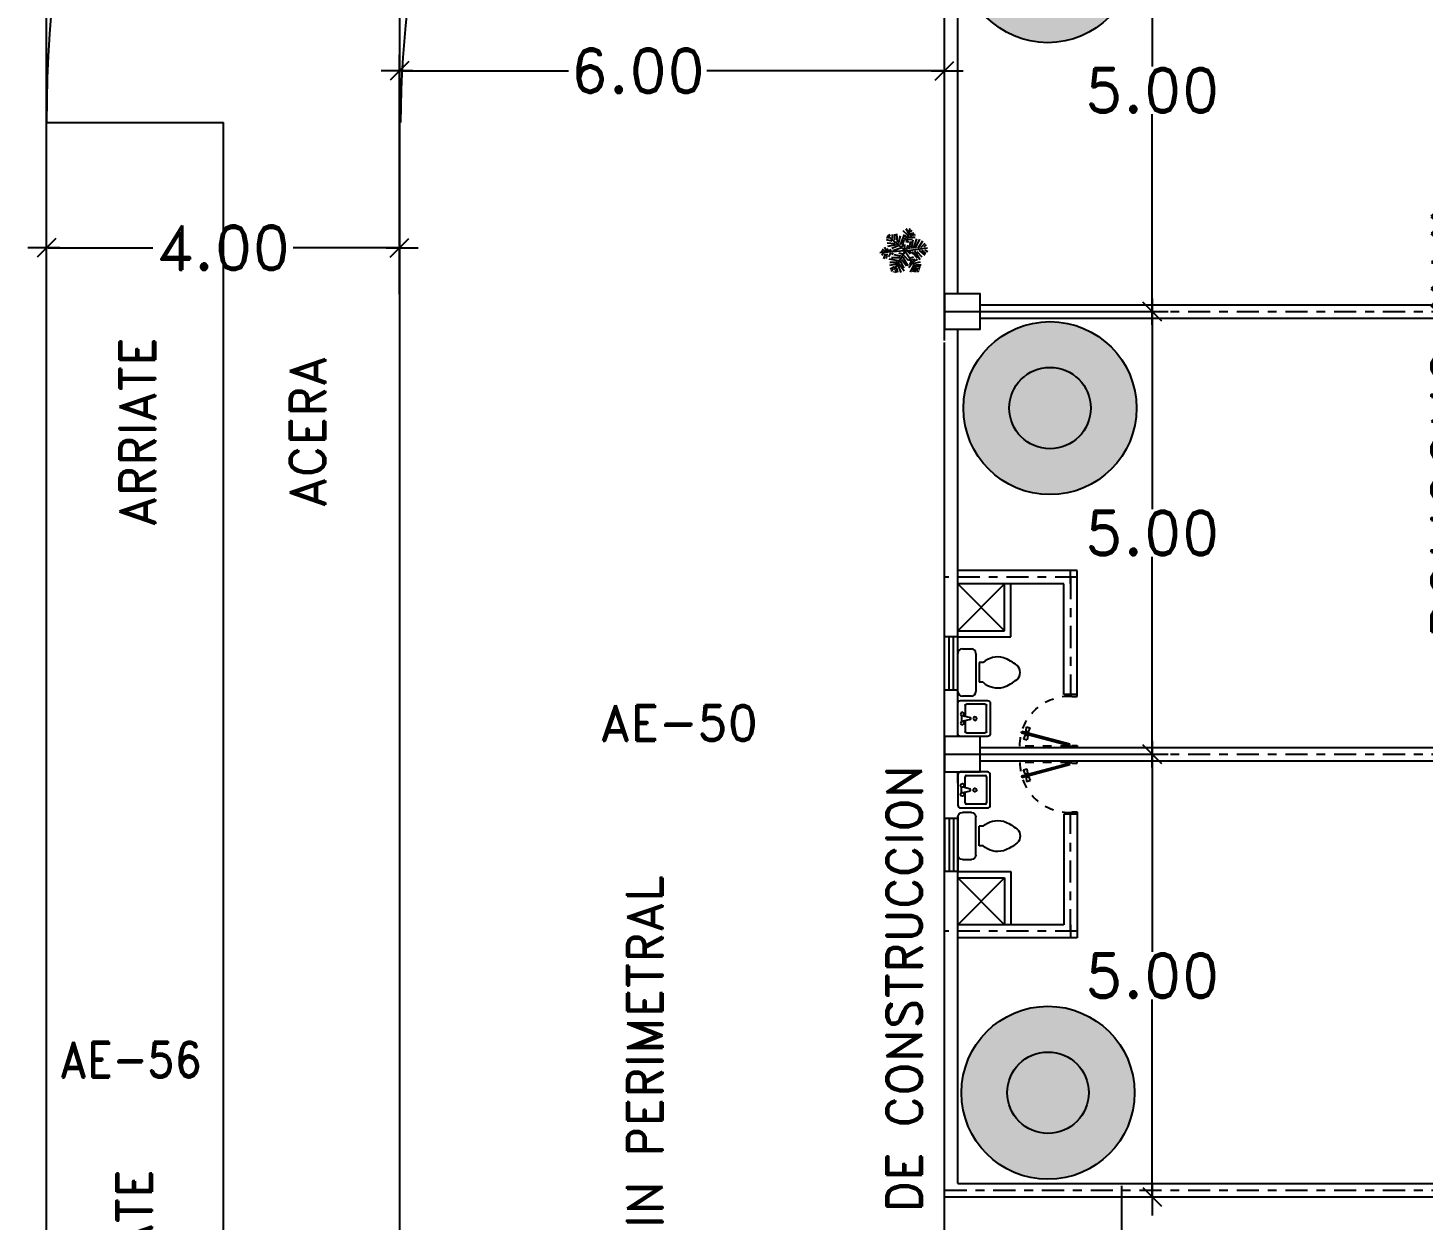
# Model space of a CAD drawing. Header units: millimetres. Extents: x 1590 to 1932, y -48 to 167.
# Drawn here: x 1620.38 to 1636.14, y 28.4 to 41.87 of the extents above; entities that cross this region are included whole.
import ezdxf
from ezdxf.enums import TextEntityAlignment as Align

# ---------------------------------------------------------------- set-up
doc = ezdxf.new("R2010")
doc.units = ezdxf.units.MM
doc.header["$LTSCALE"] = 0.1
doc.header["$MEASUREMENT"] = 0
doc.header["$PDMODE"] = 35
doc.header["$PDSIZE"] = 0.75
doc.linetypes.add('CENTERX2', pattern=[4, 2.5, -0.5, 0.5, -0.5])
doc.linetypes.add('HIDDEN2', pattern=[0.1875, 0.125, -0.0625])
doc.layers.get('0').update_dxf_attribs({"linetype": 'CONTINUOUS'})
doc.layers.get('DEFPOINTS').update_dxf_attribs({"linetype": 'CONTINUOUS'})
for name, color, linetype in [('A-FURN-PLNT', 1, 'CONTINUOUS'), ('C-PRKG-CARS', 1, 'CONTINUOUS'), ('CALLES', 3, 'CONTINUOUS'), ('CAMARAS', 253, 'CONTINUOUS'), ('P-FIXT', 1, 'CONTINUOUS'), ('PARED', 4, 'CONTINUOUS'), ('TERRENO', 4, 'CONTINUOUS'), ('TEXT', 3, 'CONTINUOUS')]:
    doc.layers.add(name, color=color, linetype=linetype)
doc.styles.add('ATT', font='txt')
doc.styles.add('ROMAND', font='romand.shx')
doc.dimstyles.new('URBA', dxfattribs={"dimtxt": 20, "dimasz": 0.5, "dimexe": 1.25, "dimexo": 0.63, "dimgap": 0.63, "dimtad": 0, "dimtih": 1, "dimtoh": 1, "dimzin": 1, "dimdsep": 46, "dimtxsty": 'ROMAND', "dimcen": 2.5, "dimclrd": 1, "dimclre": 1, "dimclrt": 3, "dimadec": 0, "dimazin": 0, "dimtfac": 1, "dimtmove": 0, "dimatfit": 3, "dimfxl": 1, "dimtvp": 1, "dimtolj": 1, "dimtzin": 1, "dimarcsym": 0})

# ---------------------------------------------------------------- blocks, each defined once
blk = doc.blocks.new('UTP1$0$DIMBLOCK')
at = {"color": 1}
blk.add_line((-7.5, 0), (10.5, 0), dxfattribs=at)
at = {"color": 4}
blk.add_line((-5.25, -5.25), (5.25, 5.25), dxfattribs=at)
blk = doc.blocks.new('*D124')
at = {"layer": 'CALLES', "color": 1, "linetype": 'Continuous', "transparency": 16777216}
for p, q in [((1624.581, 39.523), (1624.581, 41.566)), ((1630.736, 39.523), (1630.736, 41.566)), ((1624.601, 41.386), (1626.488, 41.386)), ((1630.716, 41.386), (1628.052, 41.386))]:
    blk.add_line(p, q, dxfattribs=at)
at = {"layer": 'DEFPOINTS', "color": 0, "linetype": 'Continuous', "transparency": 16777216}
for p in [(1630.736, 41.386), (1624.581, 39.461), (1630.736, 39.461)]:
    blk.add_point(p, dxfattribs=at)
at = {"layer": 'CALLES', "color": 1, "linetype": 'Continuous', "transparency": 16777216, "xscale": 0.02, "yscale": 0.02, "zscale": 0.02, "rotation": 180}
blk.add_blockref('UTP1$0$DIMBLOCK', (1624.581, 41.386), dxfattribs=at)
at = {"layer": 'CALLES', "color": 1, "linetype": 'Continuous', "transparency": 16777216, "xscale": 0.02, "yscale": 0.02, "zscale": 0.02}
blk.add_blockref('UTP1$0$DIMBLOCK', (1630.736, 41.386), dxfattribs=at)
at = {"layer": 'CALLES', "color": 3, "linetype": 'Continuous', "transparency": 16777216, "insert": (1627.27, 41.386), "char_height": 0.5, "attachment_point": 5, "style": 'ROMAND'}
blk.add_mtext('\\A1;6.00', dxfattribs=at)
blk = doc.blocks.new('*D138')
at = {"color": 1, "linetype": 'Continuous', "lineweight": -2, "transparency": 16777216}
for p, q in [((1620.593, 38.861), (1620.593, 39.566)), ((1624.58, 38.861), (1624.58, 39.566)), ((1620.613, 39.386), (1621.793, 39.386)), ((1624.56, 39.386), (1623.38, 39.386))]:
    blk.add_line(p, q, dxfattribs=at)
at = {"layer": 'DEFPOINTS', "color": 0, "linetype": 'Continuous', "transparency": 16777216}
for p in [(1620.593, 39.386), (1620.593, 38.798), (1624.58, 38.798)]:
    blk.add_point(p, dxfattribs=at)
at = {"color": 1, "linetype": 'Continuous', "lineweight": -2, "transparency": 16777216, "xscale": 0.02, "yscale": 0.02, "zscale": 0.02, "rotation": 180}
blk.add_blockref('UTP1$0$DIMBLOCK', (1620.593, 39.386), dxfattribs=at)
at = {"color": 1, "linetype": 'Continuous', "lineweight": -2, "transparency": 16777216, "xscale": 0.02, "yscale": 0.02, "zscale": 0.02}
blk.add_blockref('UTP1$0$DIMBLOCK', (1624.58, 39.386), dxfattribs=at)
at = {"color": 3, "linetype": 'Continuous', "transparency": 16777216, "insert": (1622.586, 39.386), "char_height": 0.5, "attachment_point": 5, "style": 'ROMAND'}
blk.add_mtext('\\A1;4.00', dxfattribs=at)
blk = doc.blocks.new('12PPLT13')
at = {"color": 0, "linetype": 'ByBlock'}
for p, q in [((-0.34, 0.304), (-0.387, 0.319)), ((0.018, 0.032), (-0.372, 0.365)), ((-0.313, 0.348), (-0.334, 0.395)), ((-0.264, 0.301), (-0.264, 0.385)), ((-0.213, 0.267), (-0.209, 0.393)), ((-0.154, 0.223), (-0.166, 0.397)), ((-0.13, 0.192), (-0.091, 0.357)), ((-0.091, 0.16), (-0.004, 0.385)), ((0.072, 0.374), (-0.032, 0.463)), ((0.039, 0.256), (-0.007, 0.309)), ((0.05, 0.305), (0.011, 0.37)), ((0.082, 0.423), (0.032, 0.506)), ((0.043, 0.216), (0.118, 0.512)), ((0.092, 0.327), (0.224, 0.327)), ((0.114, 0.402), (0.206, 0.423)), ((0.114, 0.362), (0.232, 0.388)), ((0.125, 0.441), (0.165, 0.477)), ((0.007, 0.034), (-0.532, -0.012)), ((-0.461, 0.009), (-0.508, 0.027)), ((-0.421, 0.013), (-0.475, 0.073)), ((-0.38, 0.017), (-0.429, 0.11)), ((-0.269, 0.244), (-0.391, 0.267)), ((-0.335, 0.019), (-0.382, 0.08)), ((-0.209, 0.188), (-0.374, 0.2)), ((-0.181, 0.16), (-0.372, 0.13)), ((-0.289, 0.021), (-0.311, 0.073)), ((-0.134, 0.14), (-0.275, 0.084)), ((-0.079, 0.089), (-0.252, 0.031)), ((-0.006, 0.006), (-0.224, -0.376)), ((-0.044, 0.117), (-0.012, 0.275)), ((0.003, 0.07), (0.003, 0.172)), ((0.007, 0.034), (0.279, -0.377)), ((0.018, 0.032), (0.492, 0.097)), ((0.039, 0.054), (0.078, 0.153)), ((0.055, 0.031), (0.118, -0.029)), ((0.064, 0.226), (0.1, 0.238)), ((0.078, 0.277), (0.167, 0.287)), ((0.095, 0.074), (0.13, 0.239)), ((0.098, 0.026), (0.204, -0.048)), ((0.145, 0.085), (0.185, 0.271)), ((0.161, 0.022), (0.271, -0.115)), ((0.189, 0.085), (0.26, 0.294)), ((0.213, 0.031), (0.327, -0.151)), ((0.236, 0.093), (0.327, 0.286)), ((0.264, 0.022), (0.367, -0.096)), ((0.292, 0.089), (0.393, 0.247)), ((0.303, 0.05), (0.433, -0.057)), ((0.346, 0.104), (0.445, 0.2)), ((0.361, 0.05), (0.457, -0.021)), ((0.421, 0.117), (0.472, 0.168)), ((0.436, 0.054), (0.5, 0.022)), ((-0.464, -0.026), (-0.49, -0.07)), ((-0.421, -0.026), (-0.454, -0.137)), ((-0.382, -0.03), (-0.4, -0.134)), ((-0.306, -0.009), (-0.35, -0.098)), ((-0.13, -0.183), (-0.335, -0.147)), ((-0.173, -0.254), (-0.323, -0.28)), ((-0.158, -0.214), (-0.316, -0.214)), ((-0.106, -0.115), (-0.28, -0.115)), ((-0.252, -0.011), (-0.278, -0.054)), ((-0.083, -0.08), (-0.224, -0.053)), ((-0.145, -0.277), (-0.083, -0.43)), ((-0.048, -0.037), (-0.126, -0.017)), ((-0.126, -0.237), (-0.012, -0.395)), ((-0.098, -0.19), (-0.02, -0.336)), ((-0.059, -0.151), (0.039, -0.286)), ((-0.04, -0.104), (0.067, -0.289)), ((-0.019, -0.066), (0.075, -0.164)), ((0.165, -0.23), (0.092, -0.334)), ((0.109, -0.131), (0.095, -0.185)), ((0.139, -0.18), (0.104, -0.269)), ((0.12, -0.114), (0.189, -0.092)), ((0.189, -0.273), (0.121, -0.427)), ((0.153, -0.15), (0.217, -0.147)), ((0.178, -0.194), (0.275, -0.148)), ((0.206, -0.23), (0.342, -0.202)), ((0.232, -0.269), (0.356, -0.266)), ((0.253, -0.287), (0.342, -0.316)), ((-0.217, -0.308), (-0.308, -0.359)), ((-0.237, -0.352), (-0.292, -0.411)), ((-0.233, -0.408), (-0.241, -0.43)), ((-0.201, -0.38), (-0.181, -0.443)), ((-0.177, -0.333), (-0.151, -0.423)), ((0.206, -0.308), (0.178, -0.423)), ((0.232, -0.33), (0.222, -0.423)), ((0.261, -0.377), (0.267, -0.423)), ((0.275, -0.348), (0.328, -0.352)), ((0.293, -0.395), (0.311, -0.401))]:
    blk.add_line(p, q, dxfattribs=at)
at = {"color": 0, "linetype": 'ByBlock', "style": 'ATT'}
for tag, p, flags in [('ITEM', (-1, -3.25), 3), ('ROOM_NUMBER', (-1, -4.583), 1)]:
    blk.add_attdef(tag, p, '', height=1, dxfattribs=dict(at, flags=flags))
blk = doc.blocks.new('*D307')
at = {"color": 1, "linetype": 'Continuous', "transparency": 16777216}
for p, q in [((1631.198, 38.665), (1633.261, 38.665)), ((1633.081, 38.645), (1633.081, 36.435)), ((1633.081, 33.685), (1633.081, 35.895)), ((1630.798, 33.665), (1633.261, 33.665))]:
    blk.add_line(p, q, dxfattribs=at)
at = {"layer": 'DEFPOINTS', "color": 0, "linetype": 'Continuous', "transparency": 16777216}
for p in [(1631.136, 38.665), (1630.736, 33.665), (1633.081, 33.665)]:
    blk.add_point(p, dxfattribs=at)
at = {"color": 1, "linetype": 'Continuous', "transparency": 16777216, "xscale": 0.02, "yscale": 0.02, "zscale": 0.02}
for p, rotation in [((1633.081, 38.665), 90), ((1633.081, 33.665), 270)]:
    blk.add_blockref('UTP1$0$DIMBLOCK', p, dxfattribs=dict(at, rotation=rotation))
at = {"color": 3, "linetype": 'Continuous', "transparency": 16777216, "insert": (1633.081, 36.165), "char_height": 0.5, "attachment_point": 5, "style": 'ROMAND'}
blk.add_mtext('\\A1;5.00', dxfattribs=at)
blk = doc.blocks.new('*D308')
at = {"color": 1, "linetype": 'Continuous', "transparency": 16777216}
for p, q in [((1630.798, 33.665), (1633.261, 33.665)), ((1633.081, 33.645), (1633.081, 31.435)), ((1633.081, 28.685), (1633.081, 30.895)), ((1630.798, 28.665), (1633.261, 28.665))]:
    blk.add_line(p, q, dxfattribs=at)
at = {"layer": 'DEFPOINTS', "color": 0, "linetype": 'Continuous', "transparency": 16777216}
for p in [(1630.736, 33.665), (1630.736, 28.665), (1633.081, 28.665)]:
    blk.add_point(p, dxfattribs=at)
at = {"color": 1, "linetype": 'Continuous', "transparency": 16777216, "xscale": 0.02, "yscale": 0.02, "zscale": 0.02}
for p, rotation in [((1633.081, 33.665), 90), ((1633.081, 28.665), 270)]:
    blk.add_blockref('UTP1$0$DIMBLOCK', p, dxfattribs=dict(at, rotation=rotation))
at = {"color": 3, "linetype": 'Continuous', "transparency": 16777216, "insert": (1633.081, 31.165), "char_height": 0.5, "attachment_point": 5, "style": 'ROMAND'}
blk.add_mtext('\\A1;5.00', dxfattribs=at)
blk = doc.blocks.new('15PLAV06')
at = {"color": 0, "linetype": 'ByBlock'}
for p, q in [((0, 8.5), (0, -8.5)), ((16.5, 10), (1.5, 10)), ((4.75, 8), (15.25, 8)), ((18, -8.5), (18, 8.5)), ((2, -1.5), (2, 1.5)), ((7, 0.5), (3, 1.5)), ((4, 1.25), (4, 7.25)), ((7, -0.5), (7, 0.5)), ((16, 7.25), (16, -7.25)), ((3, -1.5), (7, -0.5)), ((4, -7.25), (4, -1.25)), ((1.5, -10), (16.5, -10)), ((15.25, -8), (4.75, -8))]:
    blk.add_line(p, q, dxfattribs=at)
for centre in [(2.5, 2.5), (9.5, 0), (2.5, -2.5)]:
    blk.add_circle(centre, 1, dxfattribs=at)
for centre, radius, start, end in [((1.5, 8.5), 1.5, 90, 180), ((4.75, 7.25), 0.75, 90, 180), ((15.25, 7.25), 0.75, 0, 90), ((16.5, 8.5), 1.5, 0, 90), ((4.75, -7.25), 0.75, 180, 270), ((15.25, -7.25), 0.75, 270, 0), ((1.5, -8.5), 1.5, 180, 270), ((16.5, -8.5), 1.5, 270, 0)]:
    blk.add_arc(centre, radius, start, end, dxfattribs=at)
at = {"color": 0, "linetype": 'ByBlock', "style": 'ATT'}
for tag, p, flags in [('ITEM', (0, -20), 3), ('ROOM_NUMBER', (0, -29), 1)]:
    blk.add_attdef(tag, p, '', height=6, dxfattribs=dict(at, flags=flags))
blk = doc.blocks.new('P-GIRO-D')
at = {"color": 1, "linetype": 'HIDDEN2'}
blk.add_line((-0.03, 0.15), (-0.03, 1.08), dxfattribs=at)
at = {"color": 2}
for p, q in [((-0.31, 0.963), (-0.389, 0.952)), ((-0.389, 0.952), (-0.371, 0.884)), ((-0.297, 0.915), (-0.371, 0.884)), ((-0.281, 1.048), (-0.31, 1.041)), ((-0.31, 1.041), (-0.069, 0.142)), ((-0.31, 0.963), (-0.297, 0.915)), ((-0.288, 0.958), (-0.307, 0.953)), ((-0.28, 0.929), (-0.299, 0.924)), ((-0.281, 1.048), (-0.04, 0.15)), ((-0.239, 0.971), (-0.259, 0.966)), ((-0.232, 0.942), (-0.251, 0.937)), ((-0.242, 0.981), (-0.167, 1.011)), ((-0.242, 0.981), (-0.229, 0.933)), ((-0.229, 0.933), (-0.149, 0.944)), ((-0.167, 1.011), (-0.149, 0.944)), ((-1, 0.15), (-0.97, 0.15)), ((-0.96, 0), (-1, 0)), ((-0.97, 0.15), (-0.97, 0.1)), ((-0.97, 0.1), (-0.96, 0.1)), ((-0.96, 0.1), (-0.96, 0)), ((-0.04, 0.15), (-0.069, 0.142)), ((-0.04, 0.1), (-0.04, 0)), ((-0.03, 0.1), (-0.04, 0.1)), ((-0.04, 0), (0, 0)), ((-0.03, 0.15), (-0.03, 0.1)), ((0, 0.15), (-0.03, 0.15))]:
    blk.add_line(p, q, dxfattribs=at)
at = {"color": 1, "linetype": 'HIDDEN2'}
blk.add_arc((-0.04, 0.15), 0.93, 89.3839, 180, dxfattribs=at)
blk = doc.blocks.new('15PTOI01')
at = {"color": 0, "linetype": 'ByBlock'}
for p, q in [((0, -8.5), (0, 8.5)), ((2, 10.5), (6, 10.5)), ((8, 8.5), (8, -8.5)), ((9.5, 4.375), (9.5, -4.375)), ((11.25, 4.375), (9.5, 4.375)), ((11.25, -4.375), (9.5, -4.375)), ((6, -10.5), (2, -10.5))]:
    blk.add_line(p, q, dxfattribs=at)
for centre, radius, start, end in [((2, 8.5), 2, 90, 180), ((6, 8.5), 2, 0, 90), ((17.766404, -2.827313), 9.712715, 75.184599, 132.137709), ((13.6875, -12.03125), 19.717859, 49.950272, 70.559965), ((23.458333, 0), 4.229167, 313.602819, 46.397181), ((17.766404, 2.827313), 9.712715, 227.862291, 284.815401), ((13.6875, 12.03125), 19.717859, 289.440035, 310.049728), ((2, -8.5), 2, 180, 270), ((6, -8.5), 2, 270, 0)]:
    blk.add_arc(centre, radius, start, end, dxfattribs=at)
at = {"color": 0, "linetype": 'ByBlock', "style": 'ATT'}
for tag, p, flags in [('ITEM', (0, -23), 3), ('ROOM_NUMBER', (0, -32), 1)]:
    blk.add_attdef(tag, p, '', height=6, dxfattribs=dict(at, flags=flags))
blk = doc.blocks.new('ss1')
at = {"layer": 'P-FIXT', "xscale": 0.0254, "yscale": 0.0254, "zscale": 0.0254}
blk.add_blockref('15PTOI01', (17.719, 12.528), dxfattribs=at)
blk = doc.blocks.new('*D339')
at = {"color": 1, "linetype": 'Continuous', "transparency": 16777216}
for p, q in [((1631.198, 43.665), (1633.261, 43.665)), ((1633.081, 43.645), (1633.081, 41.435)), ((1633.081, 38.685), (1633.081, 40.895)), ((1630.798, 38.665), (1633.261, 38.665))]:
    blk.add_line(p, q, dxfattribs=at)
at = {"layer": 'DEFPOINTS', "color": 0, "linetype": 'Continuous', "transparency": 16777216}
for p in [(1631.136, 43.665), (1630.736, 38.665), (1633.081, 38.665)]:
    blk.add_point(p, dxfattribs=at)
at = {"color": 1, "linetype": 'Continuous', "transparency": 16777216, "xscale": 0.02, "yscale": 0.02, "zscale": 0.02}
for p, rotation in [((1633.081, 43.665), 90), ((1633.081, 38.665), 270)]:
    blk.add_blockref('UTP1$0$DIMBLOCK', p, dxfattribs=dict(at, rotation=rotation))
at = {"color": 3, "linetype": 'Continuous', "transparency": 16777216, "insert": (1633.081, 41.165), "char_height": 0.5, "attachment_point": 5, "style": 'ROMAND'}
blk.add_mtext('\\A1;5.00', dxfattribs=at)
blk = doc.blocks.new('*D349')
at = {"color": 1, "linetype": 'Continuous', "transparency": 16777216}
for p, q in [((1634.152, 43.665), (1636.666, 43.665)), ((1636.486, 43.645), (1636.486, 40.079)), ((1636.486, 28.685), (1636.486, 34.706)), ((1634.152, 28.665), (1636.666, 28.665))]:
    blk.add_line(p, q, dxfattribs=at)
at = {"layer": 'DEFPOINTS', "color": 0, "linetype": 'Continuous', "transparency": 16777216}
for p in [(1634.089, 43.665), (1634.089, 28.665), (1636.486, 28.665)]:
    blk.add_point(p, dxfattribs=at)
at = {"color": 1, "linetype": 'Continuous', "transparency": 16777216, "xscale": 0.02, "yscale": 0.02, "zscale": 0.02}
for p, rotation in [((1636.486, 43.665), 90), ((1636.486, 28.665), 270)]:
    blk.add_blockref('UTP1$0$DIMBLOCK', p, dxfattribs=dict(at, rotation=rotation))
at = {"color": 3, "linetype": 'Continuous', "transparency": 16777216, "insert": (1636.486, 37.393), "char_height": 0.5, "attachment_point": 5, "rotation": 90, "style": 'ROMAND'}
blk.add_mtext('\\A1;POLIGONO "A"', dxfattribs=at)
blk = doc.blocks.new('cams')
at = {"layer": 'CAMARAS', "linetype": 'Continuous', "true_color": 0xffffff}
h = blk.add_hatch(color=7, dxfattribs=at)
h.dxf.hatch_style = 1
h.paths.add_polyline_path([(-0.977, 0, 1), (0.977, 0, 1)])
h.paths.add_polyline_path([(0.46, 0, -1), (-0.46, 0, -1)], flags=16)
at = {"layer": 'CAMARAS', "linetype": 'Continuous', "true_color": 0x939598}
h = blk.add_hatch(color=252, dxfattribs=at)
h.dxf.hatch_style = 1
h.paths.add_polyline_path([(-0.46, 0, 1), (0.46, 0, 1)])
at = {"layer": 'CAMARAS', "color": 0, "linetype": 'Continuous'}
for radius in [0.977, 0.977, 0.977, 0.46]:
    blk.add_circle((0, 0), radius, dxfattribs=at)

msp = doc.modelspace()

# ---------------------------------------------------------------- linework, layer by layer
at = {"color": 2, "linetype": 'Continuous'}
for p, q in [((1620.5927, 37.2868), (1620.5927, 54.2734)), ((1620.5927, -5.4342), (1620.5927, 53.917))]:
    msp.add_line(p, q, dxfattribs=at)
at = {"layer": 'C-PRKG-CARS', "color": 2}
for p in [(1620.5927, 40.8012), (1622.5927, 14.7339)]:
    msp.add_line(p, (1622.5927, 40.8012), dxfattribs=at)
at = {"layer": 'CALLES', "color": 4, "linetype": 'Continuous'}
for points in [[(1630.7358, 38.4654), (1631.1358, 38.4654), (1631.1358, 38.8654), (1630.7358, 38.8654)], [(1630.7358, 33.4654), (1631.1358, 33.4654), (1631.1358, 33.8654), (1630.7358, 33.8654)]]:
    msp.add_lwpolyline(points, close=True, dxfattribs=at)
at = {"layer": 'CALLES', "color": 3, "linetype": 'Continuous'}
for radius in [15, 11]:
    msp.add_arc((1635.5927, 40.8012), radius, 120, 180, dxfattribs=at)
at = {"layer": 'PARED', "color": 4}
for p, q in [((1630.7358, 38.3404), (1630.7358, 43.4654)), ((1631.1358, 38.7404), (1647.5081, 38.7404)), ((1631.1358, 38.5904), (1647.5081, 38.5904)), ((1630.7358, 33.2154), (1630.7358, 38.3154)), ((1631.1358, 33.7404), (1647.3831, 33.7404)), ((1631.1358, 33.5904), (1647.3831, 33.5904)), ((1630.7358, 28.1404), (1630.7358, 33.2154)), ((1630.7358, 28.6654), (1647.7831, 28.6654))]:
    msp.add_line(p, q, dxfattribs=at)
at = {"layer": 'PARED', "color": 3}
for p, q in [((1630.8858, 38.8654), (1630.8858, 43.4654)), ((1630.8858, 33.8654), (1630.8858, 38.4654)), ((1630.7358, 34.3904), (1630.7358, 34.9904)), ((1630.8858, 34.3904), (1630.8858, 34.9904)), ((1630.8858, 33.3404), (1630.8858, 33.4654)), ((1630.7358, 32.9404), (1630.7358, 32.3404)), ((1630.8858, 28.8154), (1630.8858, 32.9404)), ((1630.8858, 32.9404), (1630.8858, 32.3404)), ((1632.7358, 24.6654), (1632.7358, 28.7904))]:
    msp.add_line(p, q, dxfattribs=at)
at = {"layer": 'PARED', "color": 8, "linetype": 'CENTERX2'}
for p, q in [((1630.7358, 38.6654), (1647.9081, 38.6654)), ((1632.234, 35.6654), (1630.7358, 35.6654)), ((1632.159, 35.5904), (1632.159, 35.7404)), ((1632.159, 35.6654), (1632.159, 34.3404)), ((1630.7358, 33.6654), (1647.7831, 33.6654)), ((1632.159, 31.6654), (1632.159, 32.9904)), ((1632.159, 31.7404), (1632.159, 31.5904)), ((1632.234, 31.6654), (1630.7358, 31.6654)), ((1630.7358, 28.7404), (1647.7081, 28.7404))]:
    msp.add_line(p, q, dxfattribs=at)
at = {"layer": 'PARED', "color": 1}
for p, q in [((1630.884, 35.0604), (1631.414, 35.5904)), ((1631.414, 35.0604), (1630.884, 35.5904)), ((1630.7858, 34.3904), (1630.7858, 34.9922)), ((1630.8358, 34.3904), (1630.8358, 34.9922)), ((1630.7858, 32.9404), (1630.7858, 32.3386)), ((1630.8358, 32.9404), (1630.8358, 32.3386)), ((1631.414, 32.2704), (1630.884, 31.7404)), ((1630.884, 32.2704), (1631.414, 31.7404))]:
    msp.add_line(p, q, dxfattribs=at)
at = {"layer": 'PARED', "color": 2}
for p, q in [((1632.234, 34.3404), (1632.084, 34.3404)), ((1632.234, 32.9904), (1632.084, 32.9904)), ((1630.8858, 28.8154), (1647.6331, 28.8154))]:
    msp.add_line(p, q, dxfattribs=at)
at = {"layer": 'TERRENO', "color": 5, "linetype": 'Continuous'}
msp.add_line((1624.5927, -20.9342), (1624.5672, 128.1062), dxfattribs=at)
at = {"layer": 'TERRENO', "color": 2, "linetype": 'Continuous'}
for p, q in [((1632.234, 35.7404), (1630.8858, 35.7404)), ((1632.234, 34.3404), (1632.234, 35.7404)), ((1632.084, 35.5904), (1630.8858, 35.5904)), ((1631.414, 35.0604), (1631.414, 35.5904)), ((1631.484, 34.9904), (1631.484, 35.5904)), ((1632.084, 34.3404), (1632.084, 35.5904)), ((1630.884, 35.0604), (1631.414, 35.0604)), ((1630.884, 34.9904), (1631.484, 34.9904)), ((1632.084, 32.9904), (1632.084, 31.7404)), ((1632.234, 32.9904), (1632.234, 31.5904)), ((1630.884, 32.3404), (1631.484, 32.3404)), ((1631.484, 32.3404), (1631.484, 31.7404)), ((1630.884, 32.2704), (1631.414, 32.2704)), ((1631.414, 32.2704), (1631.414, 31.7404)), ((1632.084, 31.7404), (1630.8858, 31.7404)), ((1632.234, 31.5904), (1630.8858, 31.5904))]:
    msp.add_line(p, q, dxfattribs=at)
at = {"layer": 'TERRENO', "color": 4, "linetype": 'Continuous'}
for p, q in [((1630.8858, 34.9904), (1630.7358, 34.9904)), ((1630.8858, 34.3904), (1630.7358, 34.3904)), ((1630.8858, 32.9404), (1630.7358, 32.9404)), ((1630.8858, 32.3404), (1630.7358, 32.3404))]:
    msp.add_line(p, q, dxfattribs=at)

# ---------------------------------------------------------------- block references
at = {"color": 1, "linetype": 'Continuous', "xscale": -1, "rotation": 180}
msp.add_blockref('ss1', (1613.1666, 45.2697), dxfattribs=at)
at = {"color": 1, "linetype": 'Continuous'}
msp.add_blockref('ss1', (1613.1666, 22.0611), dxfattribs=at)
at = {"layer": 'A-FURN-PLNT', "color": 8, "xscale": 0.525000000000091, "yscale": 0.525000000000091, "zscale": 0.525000000000091}
msp.add_blockref('12PPLT13', (1630.2847, 39.3338), dxfattribs=at)
at = {"layer": 'CAMARAS', "color": 0, "linetype": 'Continuous'}
for p in [(1631.9007, 42.6794), (1631.926, 37.5752), (1631.9033, 29.8421)]:
    msp.add_blockref('cams', p, dxfattribs=at)
at = {"layer": 'P-FIXT', "xscale": -0.02031999999999812, "yscale": 0.02031999999999812, "zscale": 0.02032, "rotation": 180}
msp.add_blockref('15PLAV06', (1630.8858, 34.0686), dxfattribs=at)
at = {"layer": 'P-FIXT', "xscale": 0.02031999999999812, "yscale": 0.02031999999999812, "zscale": 0.02031999999999812}
msp.add_blockref('15PLAV06', (1630.8858, 33.2622), dxfattribs=at)
at = {"layer": 'PARED', "yscale": 0.6, "rotation": 90}
for p, xscale in [((1632.234, 33.7404), -0.6), ((1632.234, 33.5904), 0.6)]:
    msp.add_blockref('P-GIRO-D', p, dxfattribs=dict(at, xscale=xscale))

# ---------------------------------------------------------------- texts
at = {"layer": 'TEXT', "style": 'ROMAND'}
for s, p in [('ARRIATE', (1621.8183, 37.3062)), ('ACERA', (1623.7411, 37.3062)), ('JARDIN PERIMETRAL', (1627.5491, 29.631)), ('ARRIATE', (1621.7822, 27.9095))]:
    msp.add_text(s, height=0.4, rotation=90, dxfattribs=at).set_placement(p, align=Align.CENTER)
at = {"layer": 'TEXT', "color": 2, "style": 'ROMAND'}
msp.add_text('AE-50', height=0.4, dxfattribs=at).set_placement((1626.8463, 33.8181))
at = {"layer": 'TEXT', "style": 'ROMAND'}
msp.add_text('LINEA DE CONSTRUCCION', height=0.4, rotation=90, dxfattribs=at).set_placement((1630.4807, 26.7218))
at = {"layer": 'TEXT', "color": 2, "style": 'ROMAND', "width": 0.9}
msp.add_text('AE-56', height=0.4, dxfattribs=at).set_placement((1620.7426, 30.0157))

# ---------------------------------------------------------------- dimensions: what is measured, and where the dimension line sits
at = {"color": 7, "linetype": 'Continuous'}
for base, p1, p2, override, picture, middle in [((1633.0807, 38.6654), (1631.1358, 43.6654), (1630.7358, 38.6654), {"dimtxt": 0.5, "dimasz": 0.02, "dimexe": 0.18, "dimexo": 0.0625, "dimgap": 0.02, "dimzin": 0, "dimblk1": 'UTP1$0$DIMBLOCK', "dimblk2": 'UTP1$0$DIMBLOCK', "dimsah": 1, "dimcen": 0.09, "dimtdec": 4, "dimtofl": 0, "dimtvp": 0, "dimtzin": 0}, '*D339', (1633.0807, 41.1654)), ((1633.0807, 33.6654), (1631.1358, 38.6654), (1630.7358, 33.6654), {"dimtxt": 0.5, "dimasz": 0.02, "dimexe": 0.18, "dimexo": 0.0625, "dimgap": 0.02, "dimzin": 0, "dimblk1": 'UTP1$0$DIMBLOCK', "dimblk2": 'UTP1$0$DIMBLOCK', "dimsah": 1, "dimcen": 0.09, "dimtdec": 4, "dimtofl": 0, "dimtvp": 0, "dimtzin": 0}, '*D307', (1633.0807, 36.1654)), ((1633.0807, 28.6654), (1630.7358, 33.6654), (1630.7358, 28.6654), {"dimtxt": 0.5, "dimasz": 0.02, "dimexe": 0.18, "dimexo": 0.0625, "dimgap": 0.02, "dimzin": 0, "dimblk1": 'UTP1$0$DIMBLOCK', "dimblk2": 'UTP1$0$DIMBLOCK', "dimsah": 1, "dimcen": 0.09, "dimtdec": 4, "dimtofl": 0, "dimtmove": 1, "dimtvp": 0, "dimtzin": 0}, '*D308', (1633.0807, 31.1654))]:
    dim = msp.add_linear_dim(base=base, p1=p1, p2=p2, angle=90, dimstyle='URBA', override=override, dxfattribs=at)
    dim.commit()
    dim.dimension.update_dxf_attribs({"geometry": picture, "text_midpoint": middle})
at = {"color": 3, "linetype": 'Continuous'}
dim = msp.add_linear_dim(base=(1636.4855, 28.6654), p1=(1634.0894, 43.6654), p2=(1634.0894, 28.6654), angle=90, text='POLIGONO "A"', dimstyle='URBA', override={"dimtxt": 0.5, "dimasz": 0.02, "dimexe": 0.18, "dimexo": 0.0625, "dimgap": 0.02, "dimzin": 0, "dimblk1": 'UTP1$0$DIMBLOCK', "dimblk2": 'UTP1$0$DIMBLOCK', "dimsah": 1, "dimcen": 0.09, "dimtdec": 4, "dimtofl": 0, "dimtvp": 0, "dimtzin": 0}, dxfattribs=at)
dim.commit()
dim.dimension.update_dxf_attribs({"geometry": '*D349', "text_midpoint": (1636.4855, 37.3926), "dimtype": 160, "text_rotation": 90})
dim = msp.add_linear_dim(base=(1620.5927, 39.3863), p1=(1624.58, 38.7984), p2=(1620.5927, 38.7984), text='4.00', dimstyle='URBA', override={"dimtxt": 0.5, "dimasz": 0.02, "dimexe": 0.18, "dimexo": 0.0625, "dimgap": 0.02, "dimzin": 0, "dimblk1": 'UTP1$0$DIMBLOCK', "dimblk2": 'UTP1$0$DIMBLOCK', "dimsah": 1, "dimcen": 0.09, "dimtdec": 4, "dimtofl": 0, "dimtvp": 0, "dimtzin": 0}, dxfattribs=at)
dim.commit()
dim.dimension.update_dxf_attribs({"geometry": '*D138', "text_midpoint": (1622.5863, 39.3863)})
at = {"layer": 'CALLES', "color": 6, "linetype": 'Continuous'}
dim = msp.add_linear_dim(base=(1630.7358, 41.3863), p1=(1624.5805, 39.4606), p2=(1630.7358, 39.4606), text='6.00', dimstyle='URBA', override={"dimtxt": 0.5, "dimasz": 0.02, "dimexe": 0.18, "dimexo": 0.0625, "dimgap": 0.02, "dimzin": 0, "dimblk1": 'UTP1$0$DIMBLOCK', "dimblk2": 'UTP1$0$DIMBLOCK', "dimsah": 1, "dimcen": 0.09, "dimtdec": 4, "dimtofl": 0, "dimtvp": 0, "dimtzin": 0}, dxfattribs=at)
dim.commit()
dim.dimension.update_dxf_attribs({"geometry": '*D124', "text_midpoint": (1627.2699, 41.3863), "dimtype": 160})

doc.saveas('drawing.dxf')
